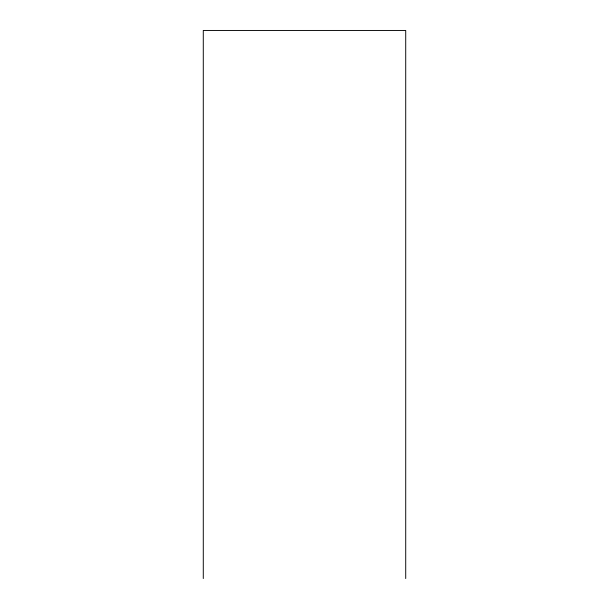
<?xml version="1.0" encoding="UTF-8"?>
<svg xmlns="http://www.w3.org/2000/svg" width="609" height="609" viewBox="0 0 609 609"><rect width="100%" height="100%" fill="white"/><g stroke="black" fill="none" stroke-linecap="round" stroke-linejoin="round"><path stroke-width="0.91" d="M405.716 578.55L405.716 30.45L203.284 30.45L203.284 578.55"/></g></svg>
